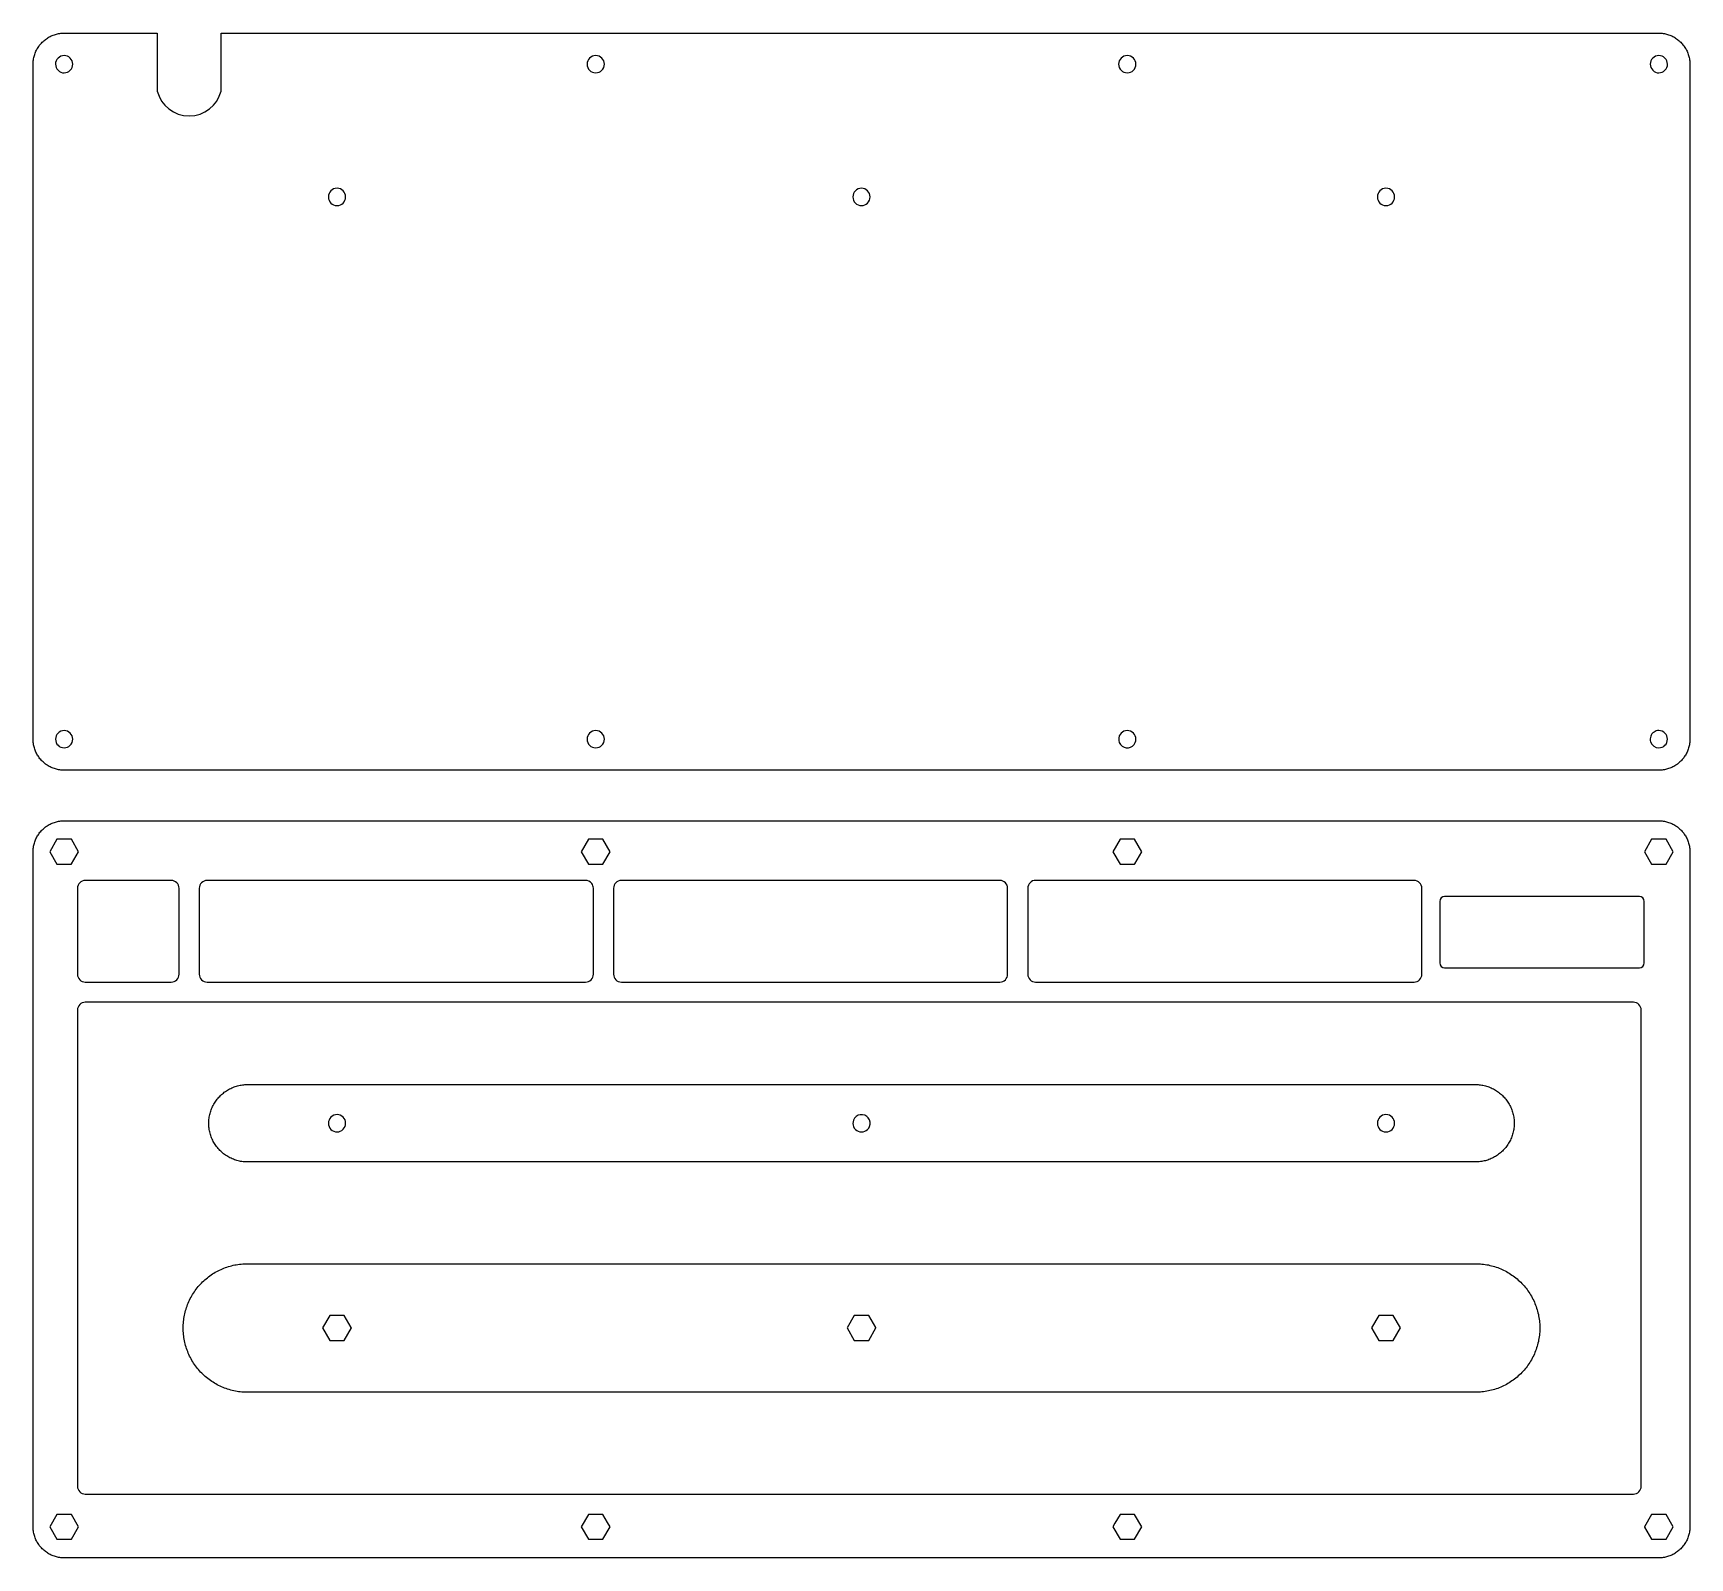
# Model space of a CAD drawing. Extents: x -329 to 329, y -226 to 226.
# Drawn here: x 4.9 to 328.7, y -72 to 225.9 of the extents above; entities that cross this region are included whole.
import ezdxf

# ---------------------------------------------------------------- set-up
doc = ezdxf.new("R2010")
doc.units = 0

msp = doc.modelspace()

# ---------------------------------------------------------------- linework, layer by layer
at = {"color": 1}
for p, q in [((6.02, 223.284), (6.147, 223.459)), ((6.147, 223.459), (6.279, 223.63)), ((6.279, 223.63), (6.418, 223.796)), ((6.418, 223.796), (6.563, 223.957)), ((6.563, 223.957), (6.713, 224.113)), ((6.713, 224.113), (6.869, 224.263)), ((6.869, 224.263), (7.03, 224.408)), ((7.03, 224.408), (7.196, 224.547)), ((7.196, 224.547), (7.367, 224.679)), ((7.367, 224.679), (7.542, 224.806)), ((7.542, 224.806), (7.722, 224.926)), ((7.722, 224.926), (7.906, 225.04)), ((7.906, 225.04), (8.095, 225.147)), ((8.095, 225.147), (8.286, 225.247)), ((8.286, 225.247), (8.482, 225.341)), ((8.482, 225.341), (8.68, 225.427)), ((8.68, 225.427), (8.881, 225.506)), ((8.881, 225.506), (9.085, 225.578)), ((9.085, 225.578), (9.292, 225.643)), ((9.292, 225.643), (9.501, 225.7)), ((9.501, 225.7), (9.711, 225.75)), ((9.711, 225.75), (9.924, 225.792)), ((9.924, 225.792), (10.137, 225.827)), ((10.137, 225.827), (10.352, 225.854)), ((10.352, 225.854), (10.568, 225.873)), ((10.568, 225.873), (10.784, 225.885)), ((10.784, 225.885), (11, 225.889)), ((11, 225.889), (29.125, 225.889)), ((29.125, 225.889), (29.188, 225.889)), ((29.188, 225.889), (29.188, 214.584)), ((41.675, 225.826), (41.675, 225.889)), ((41.675, 225.889), (322.653, 225.889)), ((41.675, 214.584), (41.675, 225.826)), ((322.653, 225.889), (322.869, 225.885)), ((322.869, 225.885), (323.086, 225.873)), ((323.086, 225.873), (323.301, 225.854)), ((323.301, 225.854), (323.516, 225.827)), ((323.516, 225.827), (323.729, 225.792)), ((323.729, 225.792), (323.942, 225.75)), ((323.942, 225.75), (324.152, 225.7)), ((324.152, 225.7), (324.361, 225.643)), ((324.361, 225.643), (324.568, 225.578)), ((324.568, 225.578), (324.772, 225.506)), ((324.772, 225.506), (324.973, 225.427)), ((324.973, 225.427), (325.171, 225.341)), ((325.171, 225.341), (325.367, 225.247)), ((325.367, 225.247), (325.558, 225.147)), ((325.558, 225.147), (325.747, 225.04)), ((325.747, 225.04), (325.931, 224.926)), ((325.931, 224.926), (326.111, 224.806)), ((326.111, 224.806), (326.286, 224.679)), ((326.286, 224.679), (326.457, 224.547)), ((326.457, 224.547), (326.623, 224.408)), ((326.623, 224.408), (326.784, 224.263)), ((326.784, 224.263), (326.94, 224.113)), ((326.94, 224.113), (327.09, 223.957)), ((327.09, 223.957), (327.235, 223.796)), ((327.235, 223.796), (327.374, 223.63)), ((327.374, 223.63), (327.506, 223.459)), ((327.506, 223.459), (327.633, 223.284)), ((4.941, 220.042), (4.953, 220.258)), ((4.953, 220.258), (4.972, 220.474)), ((4.972, 220.474), (4.999, 220.689)), ((4.999, 220.689), (5.034, 220.902)), ((5.034, 220.902), (5.076, 221.115)), ((5.076, 221.115), (5.126, 221.325)), ((5.126, 221.325), (5.183, 221.534)), ((5.183, 221.534), (5.248, 221.741)), ((5.248, 221.741), (5.32, 221.945)), ((5.32, 221.945), (5.399, 222.146)), ((5.399, 222.146), (5.485, 222.344)), ((5.485, 222.344), (5.579, 222.54)), ((5.579, 222.54), (5.679, 222.731)), ((5.679, 222.731), (5.786, 222.92)), ((5.786, 222.92), (5.9, 223.104)), ((5.9, 223.104), (6.02, 223.284)), ((327.633, 223.284), (327.753, 223.104)), ((327.753, 223.104), (327.867, 222.92)), ((327.867, 222.92), (327.974, 222.731)), ((327.974, 222.731), (328.074, 222.54)), ((328.074, 222.54), (328.168, 222.344)), ((328.168, 222.344), (328.254, 222.146)), ((328.254, 222.146), (328.333, 221.945)), ((328.333, 221.945), (328.405, 221.741)), ((328.405, 221.741), (328.47, 221.534)), ((328.47, 221.534), (328.527, 221.325)), ((328.527, 221.325), (328.577, 221.115)), ((328.577, 221.115), (328.619, 220.902)), ((328.619, 220.902), (328.654, 220.689)), ((328.654, 220.689), (328.681, 220.474)), ((328.681, 220.474), (328.7, 220.258)), ((328.7, 220.258), (328.712, 220.042)), ((4.938, 219.826), (4.941, 220.042)), ((4.938, 87.942), (4.938, 219.826)), ((328.712, 220.042), (328.716, 219.826)), ((328.716, 219.826), (328.716, 87.942)), ((4.941, 87.726), (4.938, 87.942)), ((4.953, 87.51), (4.941, 87.726)), ((4.972, 87.294), (4.953, 87.51)), ((328.7, 87.51), (328.681, 87.294)), ((328.712, 87.726), (328.7, 87.51)), ((328.716, 87.942), (328.712, 87.726)), ((4.999, 87.079), (4.972, 87.294)), ((5.034, 86.866), (4.999, 87.079)), ((5.076, 86.653), (5.034, 86.866)), ((5.126, 86.443), (5.076, 86.653)), ((5.183, 86.234), (5.126, 86.443)), ((5.248, 86.027), (5.183, 86.234)), ((5.32, 85.823), (5.248, 86.027)), ((5.399, 85.622), (5.32, 85.823)), ((5.485, 85.424), (5.399, 85.622)), ((5.579, 85.228), (5.485, 85.424)), ((5.679, 85.037), (5.579, 85.228)), ((5.786, 84.848), (5.679, 85.037)), ((5.9, 84.664), (5.786, 84.848)), ((6.02, 84.484), (5.9, 84.664)), ((6.147, 84.309), (6.02, 84.484)), ((6.279, 84.138), (6.147, 84.309)), ((327.506, 84.309), (327.374, 84.138)), ((327.633, 84.484), (327.506, 84.309)), ((327.753, 84.664), (327.633, 84.484)), ((327.867, 84.848), (327.753, 84.664)), ((327.974, 85.037), (327.867, 84.848)), ((328.074, 85.228), (327.974, 85.037)), ((328.168, 85.424), (328.074, 85.228)), ((328.254, 85.622), (328.168, 85.424)), ((328.333, 85.823), (328.254, 85.622)), ((328.405, 86.027), (328.333, 85.823)), ((328.47, 86.234), (328.405, 86.027)), ((328.527, 86.443), (328.47, 86.234)), ((328.577, 86.653), (328.527, 86.443)), ((328.619, 86.866), (328.577, 86.653)), ((328.654, 87.079), (328.619, 86.866)), ((328.681, 87.294), (328.654, 87.079)), ((6.418, 83.972), (6.279, 84.138)), ((6.563, 83.811), (6.418, 83.972)), ((6.713, 83.655), (6.563, 83.811)), ((6.869, 83.505), (6.713, 83.655)), ((7.03, 83.36), (6.869, 83.505)), ((7.196, 83.221), (7.03, 83.36)), ((7.367, 83.089), (7.196, 83.221)), ((7.542, 82.962), (7.367, 83.089)), ((7.722, 82.842), (7.542, 82.962)), ((7.906, 82.728), (7.722, 82.842)), ((8.095, 82.621), (7.906, 82.728)), ((8.286, 82.521), (8.095, 82.621)), ((8.482, 82.427), (8.286, 82.521)), ((8.68, 82.341), (8.482, 82.427)), ((8.881, 82.262), (8.68, 82.341)), ((9.085, 82.19), (8.881, 82.262)), ((9.292, 82.125), (9.085, 82.19)), ((9.501, 82.068), (9.292, 82.125)), ((9.711, 82.018), (9.501, 82.068)), ((9.924, 81.976), (9.711, 82.018)), ((10.137, 81.941), (9.924, 81.976)), ((10.352, 81.914), (10.137, 81.941)), ((10.568, 81.895), (10.352, 81.914)), ((10.784, 81.883), (10.568, 81.895)), ((11, 81.88), (10.784, 81.883)), ((89.254, 81.88), (11, 81.88)), ((322.653, 81.88), (89.254, 81.88)), ((322.869, 81.883), (322.653, 81.88)), ((323.086, 81.895), (322.869, 81.883)), ((323.301, 81.914), (323.086, 81.895)), ((323.516, 81.941), (323.301, 81.914)), ((323.729, 81.976), (323.516, 81.941)), ((323.942, 82.018), (323.729, 81.976)), ((324.152, 82.068), (323.942, 82.018)), ((324.361, 82.125), (324.152, 82.068)), ((324.568, 82.19), (324.361, 82.125)), ((324.772, 82.262), (324.568, 82.19)), ((324.973, 82.341), (324.772, 82.262)), ((325.171, 82.427), (324.973, 82.341)), ((325.367, 82.521), (325.171, 82.427)), ((325.558, 82.621), (325.367, 82.521)), ((325.747, 82.728), (325.558, 82.621)), ((325.931, 82.842), (325.747, 82.728)), ((326.111, 82.962), (325.931, 82.842)), ((326.286, 83.089), (326.111, 82.962)), ((326.457, 83.221), (326.286, 83.089)), ((326.623, 83.36), (326.457, 83.221)), ((326.784, 83.505), (326.623, 83.36)), ((326.94, 83.655), (326.784, 83.505)), ((327.09, 83.811), (326.94, 83.655)), ((327.235, 83.972), (327.09, 83.811)), ((327.374, 84.138), (327.235, 83.972)), ((7.906, 71.156), (8.095, 71.263)), ((8.095, 71.263), (8.286, 71.363)), ((8.286, 71.363), (8.482, 71.457)), ((8.482, 71.457), (8.68, 71.543)), ((8.68, 71.543), (8.881, 71.622)), ((8.881, 71.622), (9.085, 71.694)), ((9.085, 71.694), (9.292, 71.759)), ((9.292, 71.759), (9.501, 71.816)), ((9.501, 71.816), (9.711, 71.866)), ((9.711, 71.866), (9.924, 71.908)), ((9.924, 71.908), (10.137, 71.943)), ((10.137, 71.943), (10.352, 71.97)), ((10.352, 71.97), (10.568, 71.989)), ((10.568, 71.989), (10.784, 72.001)), ((10.784, 72.001), (11, 72.005)), ((11, 72.005), (322.653, 72.005)), ((322.653, 72.005), (322.869, 72.001)), ((322.869, 72.001), (323.086, 71.989)), ((323.086, 71.989), (323.301, 71.97)), ((323.301, 71.97), (323.516, 71.943)), ((323.516, 71.943), (323.729, 71.908)), ((323.729, 71.908), (323.942, 71.866)), ((323.942, 71.866), (324.152, 71.816)), ((324.152, 71.816), (324.361, 71.759)), ((324.361, 71.759), (324.568, 71.694)), ((324.568, 71.694), (324.772, 71.622)), ((324.772, 71.622), (324.973, 71.543)), ((324.973, 71.543), (325.171, 71.457)), ((325.171, 71.457), (325.367, 71.363)), ((325.367, 71.363), (325.558, 71.263)), ((325.558, 71.263), (325.747, 71.156)), ((5.248, 67.857), (5.32, 68.061)), ((5.32, 68.061), (5.399, 68.262)), ((5.399, 68.262), (5.485, 68.46)), ((5.485, 68.46), (5.579, 68.656)), ((5.579, 68.656), (5.679, 68.847)), ((5.679, 68.847), (5.786, 69.036)), ((5.786, 69.036), (5.9, 69.22)), ((5.9, 69.22), (6.02, 69.4)), ((6.02, 69.4), (6.147, 69.575)), ((6.147, 69.575), (6.279, 69.746)), ((6.279, 69.746), (6.418, 69.912)), ((6.418, 69.912), (6.563, 70.073)), ((6.563, 70.073), (6.713, 70.229)), ((6.713, 70.229), (6.869, 70.379)), ((6.869, 70.379), (7.03, 70.524)), ((7.03, 70.524), (7.196, 70.663)), ((7.196, 70.663), (7.367, 70.795)), ((7.367, 70.795), (7.542, 70.922)), ((7.542, 70.922), (7.722, 71.042)), ((7.722, 71.042), (7.906, 71.156)), ((9.593, 68.38), (8.185, 65.942)), ((12.407, 68.38), (9.593, 68.38)), ((13.815, 65.942), (12.407, 68.38)), ((113.477, 68.38), (112.07, 65.942)), ((116.292, 68.38), (113.477, 68.38)), ((117.699, 65.942), (116.292, 68.38)), ((217.361, 68.38), (215.954, 65.942)), ((220.176, 68.38), (217.361, 68.38)), ((221.583, 65.942), (220.176, 68.38)), ((321.245, 68.38), (319.838, 65.942)), ((324.06, 68.38), (321.245, 68.38)), ((325.468, 65.942), (324.06, 68.38)), ((325.747, 71.156), (325.931, 71.042)), ((325.931, 71.042), (326.111, 70.922)), ((326.111, 70.922), (326.286, 70.795)), ((326.286, 70.795), (326.457, 70.663)), ((326.457, 70.663), (326.623, 70.524)), ((326.623, 70.524), (326.784, 70.379)), ((326.784, 70.379), (326.94, 70.229)), ((326.94, 70.229), (327.09, 70.073)), ((327.09, 70.073), (327.235, 69.912)), ((327.235, 69.912), (327.374, 69.746)), ((327.374, 69.746), (327.506, 69.575)), ((327.506, 69.575), (327.633, 69.4)), ((327.633, 69.4), (327.753, 69.22)), ((327.753, 69.22), (327.867, 69.036)), ((327.867, 69.036), (327.974, 68.847)), ((327.974, 68.847), (328.074, 68.656)), ((328.074, 68.656), (328.168, 68.46)), ((328.168, 68.46), (328.254, 68.262)), ((328.254, 68.262), (328.333, 68.061)), ((328.333, 68.061), (328.405, 67.857)), ((4.938, 65.942), (4.941, 66.158)), ((4.938, -65.942), (4.938, 65.942)), ((4.941, 66.158), (4.953, 66.374)), ((4.953, 66.374), (4.972, 66.59)), ((4.972, 66.59), (4.999, 66.805)), ((4.999, 66.805), (5.034, 67.018)), ((5.034, 67.018), (5.076, 67.231)), ((5.076, 67.231), (5.126, 67.441)), ((5.126, 67.441), (5.183, 67.65)), ((5.183, 67.65), (5.248, 67.857)), ((8.185, 65.942), (9.593, 63.505)), ((12.446, 63.572), (13.815, 65.942)), ((112.07, 65.942), (113.477, 63.505)), ((116.292, 63.505), (117.699, 65.942)), ((215.954, 65.942), (217.361, 63.505)), ((220.215, 63.572), (221.583, 65.942)), ((319.838, 65.942), (321.245, 63.505)), ((324.06, 63.505), (325.468, 65.942)), ((328.405, 67.857), (328.47, 67.65)), ((328.47, 67.65), (328.527, 67.441)), ((328.527, 67.441), (328.577, 67.231)), ((328.577, 67.231), (328.619, 67.018)), ((328.619, 67.018), (328.654, 66.805)), ((328.654, 66.805), (328.681, 66.59)), ((328.681, 66.59), (328.7, 66.374)), ((328.7, 66.374), (328.712, 66.158)), ((328.712, 66.158), (328.716, 65.942)), ((328.716, 65.942), (328.716, -65.942)), ((9.593, 63.505), (12.407, 63.505)), ((12.407, 63.505), (12.446, 63.572)), ((113.477, 63.505), (113.555, 63.505)), ((113.555, 63.505), (116.292, 63.505)), ((217.361, 63.505), (220.176, 63.505)), ((220.176, 63.505), (220.215, 63.572)), ((321.245, 63.505), (321.323, 63.505)), ((321.323, 63.505), (324.06, 63.505)), ((13.587, 58.817), (13.587, 42.017)), ((28.925, 60.354), (15.125, 60.354)), ((31.925, 60.354), (28.925, 60.354)), ((33.463, 42.017), (33.463, 58.817)), ((37.4, 58.817), (37.4, 42.017)), ((112.888, 60.354), (38.938, 60.354)), ((114.425, 42.017), (114.425, 58.817)), ((118.363, 58.817), (118.363, 42.017)), ((147.85, 60.354), (119.9, 60.354)), ((193.85, 60.354), (147.85, 60.354)), ((195.387, 42.017), (195.387, 58.817)), ((199.326, 58.817), (199.326, 42.017)), ((259.813, 60.354), (200.863, 60.354)), ((274.813, 60.354), (259.813, 60.354)), ((276.35, 42.017), (276.35, 58.817)), ((279.855, 56.264), (279.855, 44.225)), ((318.842, 57.202), (280.793, 57.202)), ((319.78, 44.225), (319.78, 56.264)), ((280.793, 43.287), (318.842, 43.287)), ((15.125, 40.479), (31.925, 40.479)), ((38.938, 40.479), (112.888, 40.479)), ((119.9, 40.479), (193.85, 40.479)), ((200.863, 40.479), (274.813, 40.479)), ((93.58, 36.542), (15.125, 36.542)), ((317.675, 36.542), (93.58, 36.542)), ((13.587, 35.005), (13.587, -57.995)), ((319.212, -57.995), (319.212, 35.005)), ((42.906, 19.372), (43.115, 19.494)), ((43.115, 19.494), (43.328, 19.609)), ((43.328, 19.609), (43.545, 19.718)), ((43.545, 19.718), (43.765, 19.82)), ((43.765, 19.82), (43.988, 19.914)), ((43.988, 19.914), (44.215, 20.002)), ((44.215, 20.002), (44.443, 20.082)), ((44.443, 20.082), (44.675, 20.154)), ((44.675, 20.154), (44.908, 20.22)), ((44.908, 20.22), (45.144, 20.277)), ((45.144, 20.277), (45.381, 20.328)), ((45.381, 20.328), (45.619, 20.37)), ((45.619, 20.37), (45.859, 20.405)), ((45.859, 20.405), (46.1, 20.432)), ((46.1, 20.432), (46.342, 20.451)), ((46.342, 20.451), (46.584, 20.463)), ((46.584, 20.463), (46.826, 20.467)), ((46.826, 20.467), (286.826, 20.467)), ((286.826, 20.467), (287.068, 20.463)), ((287.068, 20.463), (287.311, 20.451)), ((287.311, 20.451), (287.552, 20.432)), ((287.552, 20.432), (287.793, 20.405)), ((287.793, 20.405), (288.033, 20.37)), ((288.033, 20.37), (288.272, 20.328)), ((288.272, 20.328), (288.509, 20.277)), ((288.509, 20.277), (288.744, 20.22)), ((288.744, 20.22), (288.978, 20.154)), ((288.978, 20.154), (289.209, 20.082)), ((289.209, 20.082), (289.438, 20.002)), ((289.438, 20.002), (289.664, 19.914)), ((289.664, 19.914), (289.887, 19.82)), ((289.887, 19.82), (290.107, 19.718)), ((290.107, 19.718), (290.324, 19.609)), ((290.324, 19.609), (290.537, 19.494)), ((290.537, 19.494), (290.746, 19.372)), ((40.013, 16.186), (40.121, 16.402)), ((40.121, 16.402), (40.237, 16.616)), ((40.237, 16.616), (40.359, 16.825)), ((40.359, 16.825), (40.488, 17.03)), ((40.488, 17.03), (40.624, 17.231)), ((40.624, 17.231), (40.766, 17.428)), ((40.766, 17.428), (40.914, 17.62)), ((40.914, 17.62), (41.068, 17.807)), ((41.068, 17.807), (41.228, 17.989)), ((41.228, 17.989), (41.394, 18.166)), ((41.394, 18.166), (41.565, 18.337)), ((41.565, 18.337), (41.742, 18.503)), ((41.742, 18.503), (41.924, 18.663)), ((41.924, 18.663), (42.111, 18.817)), ((42.111, 18.817), (42.303, 18.965)), ((42.303, 18.965), (42.5, 19.107)), ((42.5, 19.107), (42.701, 19.243)), ((42.701, 19.243), (42.906, 19.372)), ((290.746, 19.372), (290.952, 19.243)), ((290.952, 19.243), (291.153, 19.107)), ((291.153, 19.107), (291.349, 18.965)), ((291.349, 18.965), (291.541, 18.817)), ((291.541, 18.817), (291.728, 18.663)), ((291.728, 18.663), (291.91, 18.503)), ((291.91, 18.503), (292.087, 18.337)), ((292.087, 18.337), (292.259, 18.166)), ((292.259, 18.166), (292.424, 17.989)), ((292.424, 17.989), (292.584, 17.807)), ((292.584, 17.807), (292.739, 17.62)), ((292.739, 17.62), (292.887, 17.428)), ((292.887, 17.428), (293.029, 17.231)), ((293.029, 17.231), (293.164, 17.03)), ((293.164, 17.03), (293.293, 16.825)), ((293.293, 16.825), (293.415, 16.616)), ((293.415, 16.616), (293.531, 16.402)), ((293.531, 16.402), (293.64, 16.186)), ((39.264, 12.905), (39.268, 13.147)), ((39.268, 13.147), (39.279, 13.389)), ((39.279, 13.389), (39.299, 13.631)), ((39.299, 13.631), (39.326, 13.872)), ((39.326, 13.872), (39.361, 14.111)), ((39.361, 14.111), (39.403, 14.35)), ((39.403, 14.35), (39.454, 14.587)), ((39.454, 14.587), (39.511, 14.823)), ((39.511, 14.823), (39.576, 15.056)), ((39.576, 15.056), (39.649, 15.288)), ((39.649, 15.288), (39.729, 15.516)), ((39.729, 15.516), (39.817, 15.742)), ((39.817, 15.742), (39.911, 15.966)), ((39.911, 15.966), (40.013, 16.186)), ((293.64, 16.186), (293.741, 15.966)), ((293.741, 15.966), (293.836, 15.742)), ((293.836, 15.742), (293.923, 15.516)), ((293.923, 15.516), (294.003, 15.288)), ((294.003, 15.288), (294.076, 15.056)), ((294.076, 15.056), (294.141, 14.823)), ((294.141, 14.823), (294.199, 14.587)), ((294.199, 14.587), (294.249, 14.35)), ((294.249, 14.35), (294.292, 14.111)), ((294.292, 14.111), (294.326, 13.872)), ((294.326, 13.872), (294.354, 13.631)), ((294.354, 13.631), (294.373, 13.389)), ((294.373, 13.389), (294.385, 13.147)), ((294.385, 13.147), (294.389, 12.905)), ((39.268, 12.66), (39.264, 12.905)), ((39.28, 12.415), (39.268, 12.66)), ((39.3, 12.171), (39.28, 12.415)), ((39.327, 11.927), (39.3, 12.171)), ((39.363, 11.685), (39.327, 11.927)), ((39.406, 11.444), (39.363, 11.685)), ((39.457, 11.205), (39.406, 11.444)), ((39.516, 10.967), (39.457, 11.205)), ((39.583, 10.731), (39.516, 10.967)), ((39.657, 10.498), (39.583, 10.731)), ((39.739, 10.267), (39.657, 10.498)), ((39.828, 10.039), (39.739, 10.267)), ((39.924, 9.813), (39.828, 10.039)), ((40.028, 9.592), (39.924, 9.813)), ((293.741, 9.843), (293.64, 9.623)), ((293.836, 10.067), (293.741, 9.843)), ((293.923, 10.293), (293.836, 10.067)), ((294.003, 10.522), (293.923, 10.293)), ((294.076, 10.753), (294.003, 10.522)), ((294.141, 10.986), (294.076, 10.753)), ((294.199, 11.222), (294.141, 10.986)), ((294.249, 11.459), (294.199, 11.222)), ((294.292, 11.698), (294.249, 11.459)), ((294.326, 11.937), (294.292, 11.698)), ((294.354, 12.178), (294.326, 11.937)), ((294.373, 12.42), (294.354, 12.178)), ((294.385, 12.662), (294.373, 12.42)), ((294.389, 12.905), (294.385, 12.662)), ((40.139, 9.373), (40.028, 9.592)), ((40.257, 9.158), (40.139, 9.373)), ((40.381, 8.948), (40.257, 9.158)), ((40.513, 8.741), (40.381, 8.948)), ((40.651, 8.539), (40.513, 8.741)), ((40.795, 8.341), (40.651, 8.539)), ((40.946, 8.148), (40.795, 8.341)), ((41.103, 7.96), (40.946, 8.148)), ((41.267, 7.777), (41.103, 7.96)), ((41.435, 7.6), (41.267, 7.777)), ((41.61, 7.428), (41.435, 7.6)), ((41.79, 7.262), (41.61, 7.428)), ((41.975, 7.102), (41.79, 7.262)), ((42.166, 6.948), (41.975, 7.102)), ((42.361, 6.8), (42.166, 6.948)), ((42.561, 6.659), (42.361, 6.8)), ((42.766, 6.524), (42.561, 6.659)), ((42.974, 6.396), (42.766, 6.524)), ((290.952, 6.566), (290.746, 6.438)), ((291.153, 6.702), (290.952, 6.566)), ((291.349, 6.844), (291.153, 6.702)), ((291.541, 6.992), (291.349, 6.844)), ((291.728, 7.146), (291.541, 6.992)), ((291.91, 7.306), (291.728, 7.146)), ((292.087, 7.472), (291.91, 7.306)), ((292.259, 7.643), (292.087, 7.472)), ((292.424, 7.82), (292.259, 7.643)), ((292.584, 8.002), (292.424, 7.82)), ((292.739, 8.189), (292.584, 8.002)), ((292.887, 8.381), (292.739, 8.189)), ((293.029, 8.578), (292.887, 8.381)), ((293.164, 8.779), (293.029, 8.578)), ((293.293, 8.984), (293.164, 8.779)), ((293.415, 9.193), (293.293, 8.984)), ((293.531, 9.407), (293.415, 9.193)), ((293.64, 9.623), (293.531, 9.407)), ((43.187, 6.274), (42.974, 6.396)), ((43.404, 6.16), (43.187, 6.274)), ((43.624, 6.053), (43.404, 6.16)), ((43.847, 5.953), (43.624, 6.053)), ((44.074, 5.86), (43.847, 5.953)), ((44.304, 5.774), (44.074, 5.86)), ((44.536, 5.696), (44.304, 5.774)), ((44.77, 5.626), (44.536, 5.696)), ((45.007, 5.563), (44.77, 5.626)), ((45.246, 5.508), (45.007, 5.563)), ((45.486, 5.461), (45.246, 5.508)), ((45.728, 5.421), (45.486, 5.461)), ((45.971, 5.39), (45.728, 5.421)), ((46.214, 5.366), (45.971, 5.39)), ((46.459, 5.35), (46.214, 5.366)), ((46.704, 5.342), (46.459, 5.35)), ((46.826, 5.342), (46.704, 5.342)), ((229.66, 5.342), (46.826, 5.342)), ((286.826, 5.342), (229.66, 5.342)), ((287.068, 5.346), (286.826, 5.342)), ((287.311, 5.358), (287.068, 5.346)), ((287.552, 5.377), (287.311, 5.358)), ((287.793, 5.404), (287.552, 5.377)), ((288.033, 5.439), (287.793, 5.404)), ((288.272, 5.481), (288.033, 5.439)), ((288.509, 5.532), (288.272, 5.481)), ((288.744, 5.589), (288.509, 5.532)), ((288.978, 5.655), (288.744, 5.589)), ((289.209, 5.727), (288.978, 5.655)), ((289.438, 5.807), (289.209, 5.727)), ((289.664, 5.895), (289.438, 5.807)), ((289.887, 5.989), (289.664, 5.895)), ((290.107, 6.091), (289.887, 5.989)), ((290.324, 6.2), (290.107, 6.091)), ((290.537, 6.315), (290.324, 6.2)), ((290.746, 6.438), (290.537, 6.315)), ((40.545, -16.216), (40.818, -16.063)), ((40.818, -16.063), (41.095, -15.916)), ((41.095, -15.916), (41.376, -15.777)), ((41.376, -15.777), (41.66, -15.645)), ((41.66, -15.645), (41.947, -15.519)), ((41.947, -15.519), (42.237, -15.401)), ((42.237, -15.401), (42.53, -15.291)), ((42.53, -15.291), (42.825, -15.187)), ((42.825, -15.187), (43.124, -15.091)), ((43.124, -15.091), (43.424, -15.003)), ((43.424, -15.003), (43.727, -14.921)), ((43.727, -14.921), (44.031, -14.848)), ((44.031, -14.848), (44.337, -14.782)), ((44.337, -14.782), (44.645, -14.724)), ((44.645, -14.724), (44.954, -14.673)), ((44.954, -14.673), (45.264, -14.63)), ((45.264, -14.63), (45.576, -14.595)), ((45.576, -14.595), (45.888, -14.568)), ((45.888, -14.568), (46.2, -14.549)), ((46.2, -14.549), (46.513, -14.537)), ((46.513, -14.537), (46.826, -14.533)), ((46.826, -14.533), (232.258, -14.533)), ((232.258, -14.533), (286.826, -14.533)), ((286.826, -14.533), (287.142, -14.537)), ((287.142, -14.537), (287.457, -14.549)), ((287.457, -14.549), (287.772, -14.569)), ((287.772, -14.569), (288.087, -14.596)), ((288.087, -14.596), (288.4, -14.632)), ((288.4, -14.632), (288.713, -14.676)), ((288.713, -14.676), (289.025, -14.727)), ((289.025, -14.727), (289.335, -14.786)), ((289.335, -14.786), (289.643, -14.853)), ((289.643, -14.853), (289.95, -14.928)), ((289.95, -14.928), (290.255, -15.01)), ((290.255, -15.01), (290.558, -15.1)), ((290.558, -15.1), (290.858, -15.198)), ((290.858, -15.198), (291.156, -15.303)), ((291.156, -15.303), (291.451, -15.415)), ((291.451, -15.415), (291.743, -15.535)), ((291.743, -15.535), (292.032, -15.662)), ((292.032, -15.662), (292.317, -15.797)), ((292.317, -15.797), (292.599, -15.938)), ((292.599, -15.938), (292.878, -16.087)), ((292.878, -16.087), (293.153, -16.242)), ((36.812, -19.51), (37.005, -19.263)), ((37.005, -19.263), (37.203, -19.02)), ((37.203, -19.02), (37.407, -18.783)), ((37.407, -18.783), (37.617, -18.551)), ((37.617, -18.551), (37.833, -18.324)), ((37.833, -18.324), (38.055, -18.102)), ((38.055, -18.102), (38.282, -17.887)), ((38.282, -17.887), (38.514, -17.676)), ((38.514, -17.676), (38.751, -17.472)), ((38.751, -17.472), (38.994, -17.274)), ((38.994, -17.274), (39.241, -17.082)), ((39.241, -17.082), (39.493, -16.896)), ((39.493, -16.896), (39.75, -16.716)), ((39.75, -16.716), (40.011, -16.543)), ((40.011, -16.543), (40.276, -16.376)), ((40.276, -16.376), (40.545, -16.216)), ((293.153, -16.242), (293.423, -16.405)), ((293.423, -16.405), (293.69, -16.574)), ((293.69, -16.574), (293.952, -16.75)), ((293.952, -16.75), (294.21, -16.932)), ((294.21, -16.932), (294.463, -17.121)), ((294.463, -17.121), (294.711, -17.316)), ((294.711, -17.316), (294.955, -17.517)), ((294.955, -17.517), (295.193, -17.725)), ((295.193, -17.725), (295.426, -17.938)), ((295.426, -17.938), (295.653, -18.157)), ((295.653, -18.157), (295.875, -18.381)), ((295.875, -18.381), (296.091, -18.612)), ((296.091, -18.612), (296.301, -18.847)), ((296.301, -18.847), (296.506, -19.088)), ((296.506, -19.088), (296.704, -19.334)), ((296.704, -19.334), (296.896, -19.584)), ((35.022, -22.799), (35.132, -22.506)), ((35.132, -22.506), (35.25, -22.216)), ((35.25, -22.216), (35.376, -21.929)), ((35.376, -21.929), (35.508, -21.645)), ((35.508, -21.645), (35.647, -21.364)), ((35.647, -21.364), (35.794, -21.087)), ((35.794, -21.087), (35.947, -20.814)), ((35.947, -20.814), (36.107, -20.545)), ((36.107, -20.545), (36.274, -20.28)), ((36.274, -20.28), (36.447, -20.019)), ((36.447, -20.019), (36.626, -19.762)), ((36.626, -19.762), (36.812, -19.51)), ((296.896, -19.584), (297.081, -19.84)), ((297.081, -19.84), (297.26, -20.1)), ((297.26, -20.1), (297.433, -20.364)), ((297.433, -20.364), (297.599, -20.633)), ((297.599, -20.633), (297.758, -20.906)), ((297.758, -20.906), (297.91, -21.182)), ((297.91, -21.182), (298.055, -21.463)), ((298.055, -21.463), (298.193, -21.747)), ((298.193, -21.747), (298.324, -22.034)), ((298.324, -22.034), (298.447, -22.325)), ((298.447, -22.325), (298.563, -22.618)), ((298.563, -22.618), (298.672, -22.914)), ((34.299, -26.157), (34.326, -25.845)), ((34.326, -25.845), (34.361, -25.533)), ((34.361, -25.533), (34.404, -25.223)), ((34.404, -25.223), (34.455, -24.914)), ((34.455, -24.914), (34.513, -24.606)), ((34.513, -24.606), (34.579, -24.3)), ((34.579, -24.3), (34.652, -23.996)), ((34.652, -23.996), (34.733, -23.693)), ((34.733, -23.693), (34.822, -23.393)), ((34.822, -23.393), (34.918, -23.095)), ((34.918, -23.095), (35.022, -22.799)), ((62.919, -24.658), (61.512, -27.096)), ((65.734, -24.658), (62.919, -24.658)), ((67.102, -27.028), (65.734, -24.658)), ((165.419, -24.658), (164.012, -27.096)), ((168.234, -24.658), (165.419, -24.658)), ((169.602, -27.028), (168.234, -24.658)), ((267.919, -24.658), (266.512, -27.096)), ((270.734, -24.658), (267.919, -24.658)), ((272.141, -27.096), (270.734, -24.658)), ((298.672, -22.914), (298.774, -23.213)), ((298.774, -23.213), (298.867, -23.515)), ((298.867, -23.515), (298.954, -23.819)), ((298.954, -23.819), (299.032, -24.124)), ((299.032, -24.124), (299.103, -24.432)), ((299.103, -24.432), (299.166, -24.742)), ((299.166, -24.742), (299.221, -25.052)), ((299.221, -25.052), (299.269, -25.365)), ((299.269, -25.365), (299.308, -25.678)), ((299.308, -25.678), (299.34, -25.992)), ((34.264, -27.096), (34.268, -26.782)), ((34.268, -27.411), (34.264, -27.096)), ((34.268, -26.782), (34.28, -26.469)), ((34.28, -27.727), (34.268, -27.411)), ((34.28, -26.469), (34.299, -26.157)), ((34.3, -28.042), (34.28, -27.727)), ((34.327, -28.356), (34.3, -28.042)), ((34.363, -28.67), (34.327, -28.356)), ((34.406, -28.983), (34.363, -28.67)), ((34.458, -29.294), (34.406, -28.983)), ((61.512, -27.096), (62.919, -29.533)), ((65.734, -29.533), (67.141, -27.096)), ((67.141, -27.096), (67.102, -27.028)), ((164.012, -27.096), (165.419, -29.533)), ((168.234, -29.533), (169.641, -27.096)), ((169.641, -27.096), (169.602, -27.028)), ((266.512, -27.096), (266.551, -27.163)), ((266.551, -27.163), (267.919, -29.533)), ((270.734, -29.533), (272.141, -27.096)), ((299.221, -29.139), (299.166, -29.449)), ((299.269, -28.826), (299.221, -29.139)), ((299.308, -28.513), (299.269, -28.826)), ((299.34, -28.199), (299.308, -28.513)), ((299.34, -25.992), (299.364, -26.307)), ((299.364, -27.884), (299.34, -28.199)), ((299.364, -26.307), (299.38, -26.622)), ((299.38, -27.569), (299.364, -27.884)), ((299.38, -26.622), (299.387, -26.938)), ((299.387, -27.253), (299.38, -27.569)), ((299.387, -26.938), (299.387, -27.253)), ((34.517, -29.604), (34.458, -29.294)), ((34.584, -29.913), (34.517, -29.604)), ((34.658, -30.22), (34.584, -29.913)), ((34.741, -30.525), (34.658, -30.22)), ((34.831, -30.827), (34.741, -30.525)), ((34.928, -31.127), (34.831, -30.827)), ((35.033, -31.425), (34.928, -31.127)), ((35.146, -31.72), (35.033, -31.425)), ((35.266, -32.012), (35.146, -31.72)), ((35.393, -32.301), (35.266, -32.012)), ((35.527, -32.587), (35.393, -32.301)), ((62.919, -29.533), (65.734, -29.533)), ((165.419, -29.533), (168.234, -29.533)), ((267.919, -29.533), (270.734, -29.533)), ((298.324, -32.157), (298.193, -32.444)), ((298.447, -31.866), (298.324, -32.157)), ((298.563, -31.573), (298.447, -31.866)), ((298.672, -31.277), (298.563, -31.573)), ((298.774, -30.978), (298.672, -31.277)), ((298.867, -30.676), (298.774, -30.978)), ((298.954, -30.372), (298.867, -30.676)), ((299.032, -30.067), (298.954, -30.372)), ((299.103, -29.759), (299.032, -30.067)), ((299.166, -29.449), (299.103, -29.759)), ((35.669, -32.869), (35.527, -32.587)), ((35.818, -33.148), (35.669, -32.869)), ((35.973, -33.422), (35.818, -33.148)), ((36.136, -33.693), (35.973, -33.422)), ((36.305, -33.96), (36.136, -33.693)), ((36.48, -34.222), (36.305, -33.96)), ((36.663, -34.48), (36.48, -34.222)), ((36.852, -34.733), (36.663, -34.48)), ((37.047, -34.981), (36.852, -34.733)), ((37.248, -35.224), (37.047, -34.981)), ((37.455, -35.463), (37.248, -35.224)), ((37.668, -35.695), (37.455, -35.463)), ((296.091, -35.579), (295.875, -35.81)), ((296.301, -35.344), (296.091, -35.579)), ((296.506, -35.103), (296.301, -35.344)), ((296.704, -34.857), (296.506, -35.103)), ((296.896, -34.607), (296.704, -34.857)), ((297.081, -34.351), (296.896, -34.607)), ((297.26, -34.091), (297.081, -34.351)), ((297.433, -33.827), (297.26, -34.091)), ((297.599, -33.558), (297.433, -33.827)), ((297.758, -33.285), (297.599, -33.558)), ((297.91, -33.009), (297.758, -33.285)), ((298.055, -32.728), (297.91, -33.009)), ((298.193, -32.444), (298.055, -32.728)), ((37.887, -35.923), (37.668, -35.695)), ((38.112, -36.145), (37.887, -35.923)), ((38.342, -36.361), (38.112, -36.145)), ((38.578, -36.571), (38.342, -36.361)), ((38.818, -36.775), (38.578, -36.571)), ((39.064, -36.974), (38.818, -36.775)), ((39.315, -37.166), (39.064, -36.974)), ((39.57, -37.351), (39.315, -37.166)), ((39.83, -37.53), (39.57, -37.351)), ((40.095, -37.703), (39.83, -37.53)), ((40.363, -37.869), (40.095, -37.703)), ((40.636, -38.028), (40.363, -37.869)), ((40.913, -38.18), (40.636, -38.028)), ((41.193, -38.325), (40.913, -38.18)), ((41.477, -38.463), (41.193, -38.325)), ((41.764, -38.594), (41.477, -38.463)), ((42.055, -38.717), (41.764, -38.594)), ((42.348, -38.834), (42.055, -38.717)), ((42.645, -38.943), (42.348, -38.834)), ((291.451, -38.776), (291.156, -38.888)), ((291.743, -38.656), (291.451, -38.776)), ((292.032, -38.529), (291.743, -38.656)), ((292.317, -38.394), (292.032, -38.529)), ((292.599, -38.253), (292.317, -38.394)), ((292.878, -38.104), (292.599, -38.253)), ((293.153, -37.949), (292.878, -38.104)), ((293.423, -37.786), (293.153, -37.949)), ((293.69, -37.617), (293.423, -37.786)), ((293.952, -37.441), (293.69, -37.617)), ((294.21, -37.259), (293.952, -37.441)), ((294.463, -37.07), (294.21, -37.259)), ((294.711, -36.875), (294.463, -37.07)), ((294.955, -36.674), (294.711, -36.875)), ((295.193, -36.466), (294.955, -36.674)), ((295.426, -36.253), (295.193, -36.466)), ((295.653, -36.034), (295.426, -36.253)), ((295.875, -35.81), (295.653, -36.034)), ((42.944, -39.044), (42.645, -38.943)), ((43.245, -39.138), (42.944, -39.044)), ((43.549, -39.224), (43.245, -39.138)), ((43.855, -39.302), (43.549, -39.224)), ((44.163, -39.373), (43.855, -39.302)), ((44.472, -39.436), (44.163, -39.373)), ((44.783, -39.492), (44.472, -39.436)), ((45.095, -39.539), (44.783, -39.492)), ((45.408, -39.579), (45.095, -39.539)), ((45.722, -39.61), (45.408, -39.579)), ((46.037, -39.634), (45.722, -39.61)), ((46.352, -39.65), (46.037, -39.634)), ((46.668, -39.658), (46.352, -39.65)), ((46.826, -39.658), (46.668, -39.658)), ((286.826, -39.658), (46.826, -39.658)), ((287.142, -39.654), (286.826, -39.658)), ((287.457, -39.642), (287.142, -39.654)), ((287.772, -39.622), (287.457, -39.642)), ((288.087, -39.595), (287.772, -39.622)), ((288.4, -39.559), (288.087, -39.595)), ((288.713, -39.515), (288.4, -39.559)), ((289.025, -39.464), (288.713, -39.515)), ((289.335, -39.405), (289.025, -39.464)), ((289.643, -39.338), (289.335, -39.405)), ((289.95, -39.263), (289.643, -39.338)), ((290.255, -39.181), (289.95, -39.263)), ((290.558, -39.091), (290.255, -39.181)), ((290.858, -38.993), (290.558, -39.091)), ((291.156, -38.888), (290.858, -38.993)), ((15.125, -59.533), (317.675, -59.533)), ((9.593, -63.505), (8.185, -65.942)), ((12.329, -63.505), (9.593, -63.505)), ((12.407, -63.505), (12.329, -63.505)), ((13.815, -65.942), (12.407, -63.505)), ((113.477, -63.505), (112.07, -65.942)), ((116.292, -63.505), (113.477, -63.505)), ((117.199, -65.076), (116.292, -63.505)), ((217.361, -63.505), (216.361, -65.237)), ((220.176, -63.505), (217.361, -63.505)), ((221.583, -65.942), (220.176, -63.505)), ((321.245, -63.505), (319.838, -65.942)), ((324.06, -63.505), (321.245, -63.505)), ((325.468, -65.942), (324.06, -63.505)), ((4.941, -66.158), (4.938, -65.942)), ((4.953, -66.374), (4.941, -66.158)), ((4.972, -66.59), (4.953, -66.374)), ((4.999, -66.805), (4.972, -66.59)), ((5.034, -67.018), (4.999, -66.805)), ((5.076, -67.231), (5.034, -67.018)), ((5.126, -67.441), (5.076, -67.231)), ((5.183, -67.65), (5.126, -67.441)), ((5.248, -67.857), (5.183, -67.65)), ((5.32, -68.061), (5.248, -67.857)), ((8.185, -65.942), (9.593, -68.38)), ((12.407, -68.38), (13.815, -65.942)), ((112.07, -65.942), (113.477, -68.38)), ((116.292, -68.38), (117.699, -65.942)), ((117.699, -65.942), (117.199, -65.076)), ((216.361, -65.237), (215.954, -65.942)), ((215.954, -65.942), (217.361, -68.38)), ((220.176, -68.38), (221.583, -65.942)), ((319.838, -65.942), (319.877, -66.01)), ((319.877, -66.01), (321.245, -68.38)), ((324.06, -68.38), (325.468, -65.942)), ((328.405, -67.857), (328.333, -68.061)), ((328.47, -67.65), (328.405, -67.857)), ((328.527, -67.441), (328.47, -67.65)), ((328.577, -67.231), (328.527, -67.441)), ((328.619, -67.018), (328.577, -67.231)), ((328.654, -66.805), (328.619, -67.018)), ((328.681, -66.59), (328.654, -66.805)), ((328.7, -66.374), (328.681, -66.59)), ((328.712, -66.158), (328.7, -66.374)), ((328.716, -65.942), (328.712, -66.158)), ((5.399, -68.262), (5.32, -68.061)), ((5.485, -68.46), (5.399, -68.262)), ((5.579, -68.656), (5.485, -68.46)), ((5.679, -68.847), (5.579, -68.656)), ((5.786, -69.036), (5.679, -68.847)), ((5.9, -69.22), (5.786, -69.036)), ((6.02, -69.4), (5.9, -69.22)), ((6.147, -69.575), (6.02, -69.4)), ((6.279, -69.746), (6.147, -69.575)), ((6.418, -69.912), (6.279, -69.746)), ((6.563, -70.073), (6.418, -69.912)), ((6.713, -70.229), (6.563, -70.073)), ((6.869, -70.379), (6.713, -70.229)), ((7.03, -70.524), (6.869, -70.379)), ((7.196, -70.663), (7.03, -70.524)), ((7.367, -70.795), (7.196, -70.663)), ((7.542, -70.922), (7.367, -70.795)), ((7.722, -71.042), (7.542, -70.922)), ((7.906, -71.156), (7.722, -71.042)), ((8.095, -71.263), (7.906, -71.156)), ((9.593, -68.38), (12.407, -68.38)), ((113.477, -68.38), (116.292, -68.38)), ((217.361, -68.38), (220.176, -68.38)), ((321.245, -68.38), (324.06, -68.38)), ((325.747, -71.156), (325.558, -71.263)), ((325.931, -71.042), (325.747, -71.156)), ((326.111, -70.922), (325.931, -71.042)), ((326.286, -70.795), (326.111, -70.922)), ((326.457, -70.663), (326.286, -70.795)), ((326.623, -70.524), (326.457, -70.663)), ((326.784, -70.379), (326.623, -70.524)), ((326.94, -70.229), (326.784, -70.379)), ((327.09, -70.073), (326.94, -70.229)), ((327.235, -69.912), (327.09, -70.073)), ((327.374, -69.746), (327.235, -69.912)), ((327.506, -69.575), (327.374, -69.746)), ((327.633, -69.4), (327.506, -69.575)), ((327.753, -69.22), (327.633, -69.4)), ((327.867, -69.036), (327.753, -69.22)), ((327.974, -68.847), (327.867, -69.036)), ((328.074, -68.656), (327.974, -68.847)), ((328.168, -68.46), (328.074, -68.656)), ((328.254, -68.262), (328.168, -68.46)), ((328.333, -68.061), (328.254, -68.262)), ((8.286, -71.363), (8.095, -71.263)), ((8.482, -71.457), (8.286, -71.363)), ((8.68, -71.543), (8.482, -71.457)), ((8.881, -71.622), (8.68, -71.543)), ((9.085, -71.694), (8.881, -71.622)), ((9.292, -71.759), (9.085, -71.694)), ((9.501, -71.816), (9.292, -71.759)), ((9.711, -71.866), (9.501, -71.816)), ((9.924, -71.908), (9.711, -71.866)), ((10.137, -71.943), (9.924, -71.908)), ((10.352, -71.97), (10.137, -71.943)), ((10.568, -71.989), (10.352, -71.97)), ((10.784, -72.001), (10.568, -71.989)), ((11, -72.005), (10.784, -72.001)), ((319.877, -72.005), (11, -72.005)), ((322.653, -72.005), (319.877, -72.005)), ((322.869, -72.001), (322.653, -72.005)), ((323.086, -71.989), (322.869, -72.001)), ((323.301, -71.97), (323.086, -71.989)), ((323.516, -71.943), (323.301, -71.97)), ((323.729, -71.908), (323.516, -71.943)), ((323.942, -71.866), (323.729, -71.908)), ((324.152, -71.816), (323.942, -71.866)), ((324.361, -71.759), (324.152, -71.816)), ((324.568, -71.694), (324.361, -71.759)), ((324.772, -71.622), (324.568, -71.694)), ((324.973, -71.543), (324.772, -71.622)), ((325.171, -71.457), (324.973, -71.543)), ((325.367, -71.363), (325.171, -71.457)), ((325.558, -71.263), (325.367, -71.363))]:
    msp.add_line(p, q, dxfattribs=at)
for centre, radius, start, end in [((11, 219.826), 1.687, 67.90611, -112.09389), ((11, 219.826), 1.687, -112.09389, 67.90611), ((114.884, 219.826), 1.688, 90, -90), ((114.884, 219.826), 1.688, -90, 90), ((218.769, 219.826), 1.688, 90, -90), ((218.769, 219.826), 1.688, -90, 90), ((322.653, 219.826), 1.688, 67.90536, -112.09464), ((322.653, 219.826), 1.688, -112.09464, 67.90536), ((35.431, 216.151), 6.437, -165.90863, -14.09137), ((64.326, 193.884), 1.688, 90, -90), ((64.326, 193.884), 1.688, -90, 90), ((166.826, 193.884), 1.688, 90, -90), ((166.826, 193.884), 1.688, -90, 90), ((269.326, 193.884), 1.688, 90, -90), ((269.326, 193.884), 1.688, -90, 90), ((11, 87.942), 1.688, 0, 180), ((11, 87.942), 1.688, 180, 0), ((114.884, 87.942), 1.688, 0, 180), ((114.884, 87.942), 1.688, 180, 0), ((218.769, 87.942), 1.687, 157.90608, -22.09392), ((218.769, 87.942), 1.687, -22.09392, 157.90608), ((322.653, 87.942), 1.688, 123.95345, -90), ((322.653, 87.942), 1.688, 90, 123.95345), ((322.653, 87.942), 1.688, -89.99896, 89.99896), ((15.125, 58.817), 1.538, 90, 180), ((31.925, 58.817), 1.537, 0, 90), ((38.938, 58.817), 1.537, 90, 180), ((112.887, 58.817), 1.538, 37.27162, 89.98153), ((112.887, 58.817), 1.538, 0.01819, 37.27162), ((119.9, 58.817), 1.537, 90, 180), ((193.85, 58.817), 1.537, 0, 90), ((200.863, 58.818), 1.537, 89.98123, -179.98208), ((274.813, 58.817), 1.537, 0, 90), ((280.793, 56.264), 0.938, 90, 180), ((318.842, 56.264), 0.938, 0, 90), ((280.793, 44.225), 0.938, 180, -90), ((318.842, 44.225), 0.938, -90, 0), ((15.125, 42.017), 1.537, 180, -90), ((31.925, 42.017), 1.538, -90, 0), ((38.938, 42.017), 1.537, 180, -90), ((112.887, 42.018), 1.538, -89.98153, -0.01833), ((119.9, 42.017), 1.537, 180, -90), ((193.85, 42.017), 1.537, -90, 0), ((200.863, 42.016), 1.537, 179.98137, -89.98237), ((274.813, 42.017), 1.538, -90, 0), ((15.125, 35.005), 1.538, 90, 180), ((317.675, 35.005), 1.537, 0, 90), ((64.326, 12.905), 1.687, 33.95308, -146.04692), ((64.326, 12.905), 1.687, -146.04692, 33.95308), ((166.826, 12.905), 1.687, 157.90611, -22.09389), ((166.826, 12.905), 1.687, -22.09389, 157.90611), ((269.326, 12.905), 1.688, 0, 180), ((269.326, 12.905), 1.688, 180, 0), ((15.125, -57.995), 1.538, 180, -90), ((317.675, -57.995), 1.538, -90, 0)]:
    msp.add_arc(centre, radius, start, end, dxfattribs=at)

doc.saveas('drawing.dxf')
